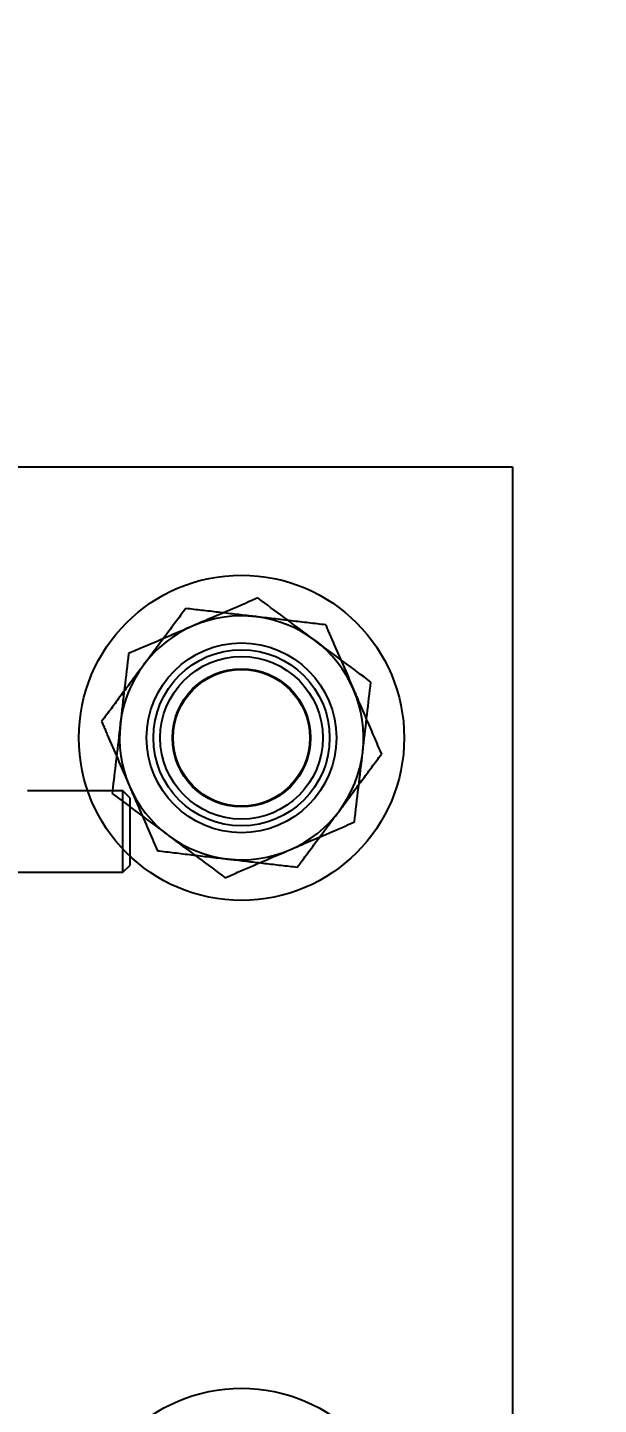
# Model space of a CAD drawing. Header units: metres. Extents: x 0 to 63075, y 0 to 44550.
# Drawn here: x 14066.2 to 14108.3, y 29163.4 to 29265 of the extents above; entities that cross this region are included whole.
import ezdxf

# ---------------------------------------------------------------- set-up
doc = ezdxf.new("R2010")
doc.units = ezdxf.units.M
doc.header["$LTSCALE"] = 75
doc.linetypes.add('HIDDEN2', pattern=[4.7625, 3.175, -1.5875])
for name, color, linetype in [('18_COTAS', 7, 'Continuous'), ('SDM', 7, 'Continuous'), ('SL4', 4, 'Continuous'), ('ST1', 7, 'HIDDEN2')]:
    doc.layers.add(name, color=color, linetype=linetype)
doc.styles.add('ROMANS', font='ROMANS.SHX')
doc.dimstyles.new('75___1-75', dxfattribs={"dimscale": 75, "dimtxt": 2.5, "dimasz": 2, "dimexe": 1.5, "dimexo": 1, "dimgap": 0.5, "dimtad": 1, "dimdec": 0, "dimzin": 12, "dimtxsty": 'ROMANS', "dimcen": 0, "dimclrd": 256, "dimclre": 256, "dimclrt": 3, "dimazin": 3, "dimtfac": 1, "dimtdec": 0, "dimtmove": 0, "dimatfit": 0, "dimfxl": 1, "dimlwd": -1, "dimlwe": -1, "dimarcsym": 0})

# ---------------------------------------------------------------- blocks, each defined once
blk = doc.blocks.new('*D27')
at = {"layer": '18_COTAS', "transparency": 16777216}
for p, q in [((12131.24, 27878.33), (12131.24, 30705.37)), ((13913.74, 30509.57), (13913.74, 30705.37)), ((11981.24, 30592.87), (11122.31, 30592.87)), ((13913.74, 30592.87), (12131.24, 30592.87)), ((14063.74, 30592.87), (14213.74, 30592.87))]:
    blk.add_line(p, q, dxfattribs=at)
for points in [[(11981.24, 30617.87), (11981.24, 30567.87), (12131.24, 30592.87)], [(14063.74, 30617.87), (14063.74, 30567.87), (13913.74, 30592.87)]]:
    blk.add_solid(points, dxfattribs=at)
at = {"layer": 'Defpoints', "color": 0, "transparency": 16777216}
for p in [(13913.74, 30592.87), (13913.74, 30434.57), (12131.24, 27803.33)]:
    blk.add_point(p, dxfattribs=at)
at = {"layer": '18_COTAS', "color": 3, "transparency": 16777216, "insert": (11476.78, 30724.12), "char_height": 187.5, "attachment_point": 5, "style": 'ROMANS'}
blk.add_mtext('1782', dxfattribs=at)
blk = doc.blocks.new('A$C429c7d53')
at = {"layer": 'SL4'}
for p, q in [((337.76, 2142.5), (381.25, 2142.5)), ((381.25, 2142.5), (381.25, 2042.5)), ((352.5, 2118.58), (345.46, 2118.58)), ((353, 2118.08), (352.5, 2118.58)), ((352.5, 2112.58), (352.5, 2118.58)), ((353, 2118.08), (353, 2113.08)), ((345.46, 2112.58), (352.5, 2112.58)), ((352.5, 2112.58), (353, 2113.08))]:
    blk.add_line(p, q, dxfattribs=at)
for start, end in [(113.3118, 173.3118), (53.3118, 113.3118), (353.3118, 53.3118), (173.3118, 233.3118), (293.3118, 353.3118), (233.3118, 293.3118)]:
    blk.add_arc((361.25, 2122.5), 9, start, end, dxfattribs=at)
for points, knots in [([(362.46, 2132.82), (361.23, 2132.29), (359.66, 2131.61), (358.04, 2130.92), (357.69, 2130.77)], [0, 0, 0, 0, 0.779636, 1, 1, 1, 1]), ([(366.63, 2129.72), (366.53, 2129.79), (365.78, 2130.35), (364.37, 2131.4), (363.1, 2132.34), (362.46, 2132.82)], [0, 0, 0, 0, 0.07009, 0.530784, 1, 1, 1, 1]), ([(357.69, 2130.77), (356.39, 2130.21), (354.77, 2129.51), (353.22, 2128.84), (352.92, 2128.71)], [0, 0, 0, 0, 0.803647, 1, 1, 1, 1]), ([(370.79, 2126.61), (370.12, 2127.12), (368.75, 2128.13), (367.34, 2129.19), (366.63, 2129.72)], [0, 0, 0, 0, 0.495458, 1, 1, 1, 1]), ([(352.92, 2128.71), (352.82, 2127.87), (352.62, 2126.18), (352.41, 2124.43), (352.31, 2123.55)], [0, 0, 0, 0, 0.495458, 1, 1, 1, 1]), ([(370.19, 2121.45), (370.2, 2121.57), (370.31, 2122.5), (370.52, 2124.25), (370.7, 2125.82), (370.79, 2126.61)], [0, 0, 0, 0, 0.07009, 0.5307844, 1, 1, 1, 1]), ([(352.31, 2123.55), (352.3, 2123.43), (352.19, 2122.5), (351.99, 2120.82), (351.81, 2119.31), (351.73, 2118.58)], [0, 0, 0, 0, 0.072841, 0.551614, 1, 1, 1, 1]), ([(369.58, 2116.29), (369.68, 2117.13), (369.88, 2118.82), (370.09, 2120.57), (370.19, 2121.45)], [0, 0, 0, 0, 0.495458, 1, 1, 1, 1]), ([(353, 2117.42), (353.25, 2117.24), (354.19, 2116.54), (355.16, 2115.81), (355.87, 2115.28)], [0, 0, 0, 0, 0.264474, 1, 1, 1, 1]), ([(364.81, 2114.23), (365.17, 2114.39), (366.78, 2115.08), (368.36, 2115.76), (369.58, 2116.29)], [0, 0, 0, 0, 0.220364, 1, 1, 1, 1]), ([(355.87, 2115.28), (355.97, 2115.21), (356.72, 2114.65), (358.13, 2113.6), (359.4, 2112.66), (360.04, 2112.18)], [0, 0, 0, 0, 0.07009, 0.530784, 1, 1, 1, 1]), ([(360.04, 2112.18), (360.34, 2112.31), (361.9, 2112.98), (363.51, 2113.68), (364.81, 2114.23)], [0, 0, 0, 0, 0.196353, 1, 1, 1, 1])]:
    blk.add_open_spline(points, degree=3, knots=knots, dxfattribs=at)
at = {"layer": 'ST1'}
for p, q in [((351.73, 2118.58), (351.71, 2118.39)), ((351.71, 2118.39), (353, 2117.42)), ((333.25, 2112.58), (345.46, 2112.58))]:
    blk.add_line(p, q, dxfattribs=at)
for centre, radius in [((361.25, 2122.5), 12), ((361.25, 2122.5), 7), ((361.25, 2122.5), 6.5), ((361.25, 2122.5), 6), ((361.25, 2122.5), 5.1), ((361.25, 2122.5), 5.04), ((361.25, 2062.5), 12)]:
    blk.add_circle(centre, radius, dxfattribs=at)
for points, knots in [([(357.14, 2132.04), (356.63, 2131.37), (355.62, 2130), (354.56, 2128.59), (354.03, 2127.88)], [0, 0, 0, 0, 0.495458, 1, 1, 1, 1]), ([(362.3, 2131.44), (362.18, 2131.45), (361.25, 2131.56), (359.5, 2131.77), (357.93, 2131.95), (357.14, 2132.04)], [0, 0, 0, 0, 0.07009, 0.530784, 1, 1, 1, 1]), ([(367.46, 2130.83), (366.62, 2130.93), (364.93, 2131.13), (363.18, 2131.34), (362.3, 2131.44)], [0, 0, 0, 0, 0.495458, 1, 1, 1, 1]), ([(367.46, 2130.83), (367.63, 2130.43), (368.3, 2128.88), (369, 2127.26), (369.52, 2126.06)], [0, 0, 0, 0, 0.257551, 1, 1, 1, 1]), ([(354.03, 2127.88), (353.96, 2127.78), (353.4, 2127.03), (352.35, 2125.62), (351.41, 2124.35), (350.93, 2123.71)], [0, 0, 0, 0, 0.07009, 0.530784, 1, 1, 1, 1]), ([(369.52, 2126.06), (369.7, 2125.63), (370.4, 2124.01), (371.08, 2122.44), (371.57, 2121.29)], [0, 0, 0, 0, 0.2686336, 1, 1, 1, 1]), ([(350.93, 2123.71), (351.1, 2123.31), (351.77, 2121.75), (352.47, 2120.14), (352.98, 2118.94)], [0, 0, 0, 0, 0.2575513, 1, 1, 1, 1]), ([(368.47, 2117.12), (368.54, 2117.22), (369.1, 2117.97), (370.15, 2119.38), (371.09, 2120.65), (371.57, 2121.29)], [0, 0, 0, 0, 0.07009, 0.530784, 1, 1, 1, 1]), ([(352.98, 2118.94), (353.17, 2118.5), (353.87, 2116.89), (354.55, 2115.32), (355.04, 2114.17)], [0, 0, 0, 0, 0.268634, 1, 1, 1, 1]), ([(365.36, 2112.96), (365.87, 2113.63), (366.88, 2115), (367.94, 2116.41), (368.47, 2117.12)], [0, 0, 0, 0, 0.495458, 1, 1, 1, 1]), ([(355.04, 2114.17), (355.88, 2114.07), (357.57, 2113.87), (359.32, 2113.66), (360.2, 2113.56)], [0, 0, 0, 0, 0.495458, 1, 1, 1, 1]), ([(360.2, 2113.56), (360.32, 2113.55), (361.25, 2113.44), (363, 2113.23), (364.57, 2113.05), (365.36, 2112.96)], [0, 0, 0, 0, 0.07009, 0.530784, 1, 1, 1, 1])]:
    blk.add_open_spline(points, degree=3, knots=knots, dxfattribs=at)

msp = doc.modelspace()

# ---------------------------------------------------------------- block references
at = {"layer": 'SDM'}
msp.add_blockref('A$C429c7d53', (13720.74, 27090.07), dxfattribs=at)

# ---------------------------------------------------------------- dimensions: what is measured, and where the dimension line sits
at = {"layer": '18_COTAS'}
dim = msp.add_linear_dim(base=(13913.73996451, 30592.87116724), p1=(12131.23996451, 27803.3334565), p2=(13913.73996451, 30434.56595658), dimstyle='75___1-75', dxfattribs=at)
dim.commit()
dim.dimension.update_dxf_attribs({"geometry": '*D27', "text_midpoint": (11476.77567879, 30592.87116724), "dimtype": 160})

doc.saveas('drawing.dxf')
